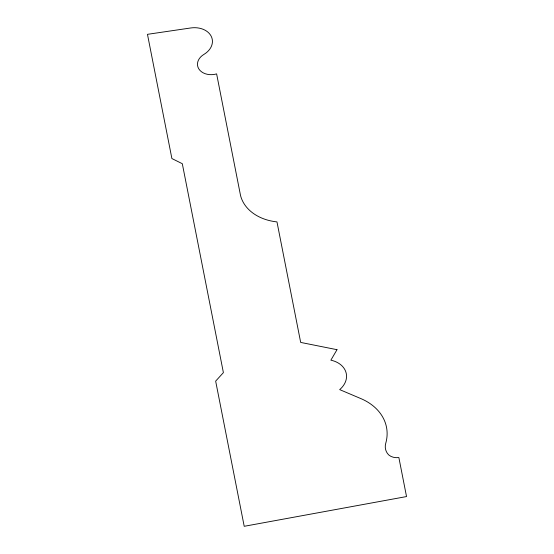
<?xml version="1.0" encoding="UTF-8"?>
<svg xmlns="http://www.w3.org/2000/svg" width="554" height="554" viewBox="0 0 554 554"><rect width="100%" height="100%" fill="white"/><g stroke="black" fill="none" stroke-linecap="round" stroke-linejoin="round"><path stroke-width="0.83" d="M336.998 349.692L330.87 360.176A24.251 18.275 -9.4 0 1 339.692 389.614L361.866 399.025A58.045 43.745 -9.4 0 1 385.743 443.29A20.318 15.311 -9.4 0 0 387.44 453.484A11.821 8.906 -9.4 0 0 398.866 457.556L406.532 496.564L244.21 526.3L215.658 381.124L223.394 372.634L182.308 163.707L171.892 158.548L147.468 34.327L190.721 27.97A19.854 14.965 -9.4 0 1 211.178 36.211A19.854 14.965 -9.4 0 1 204.142 54.264A15.097 11.378 -9.4 0 0 198.851 68.966A15.097 11.378 -9.4 0 0 216.621 73.897L240.526 195.472A48.482 36.536 -9.4 0 0 276.979 221.905L300.677 342.42L336.998 349.692"/></g></svg>
